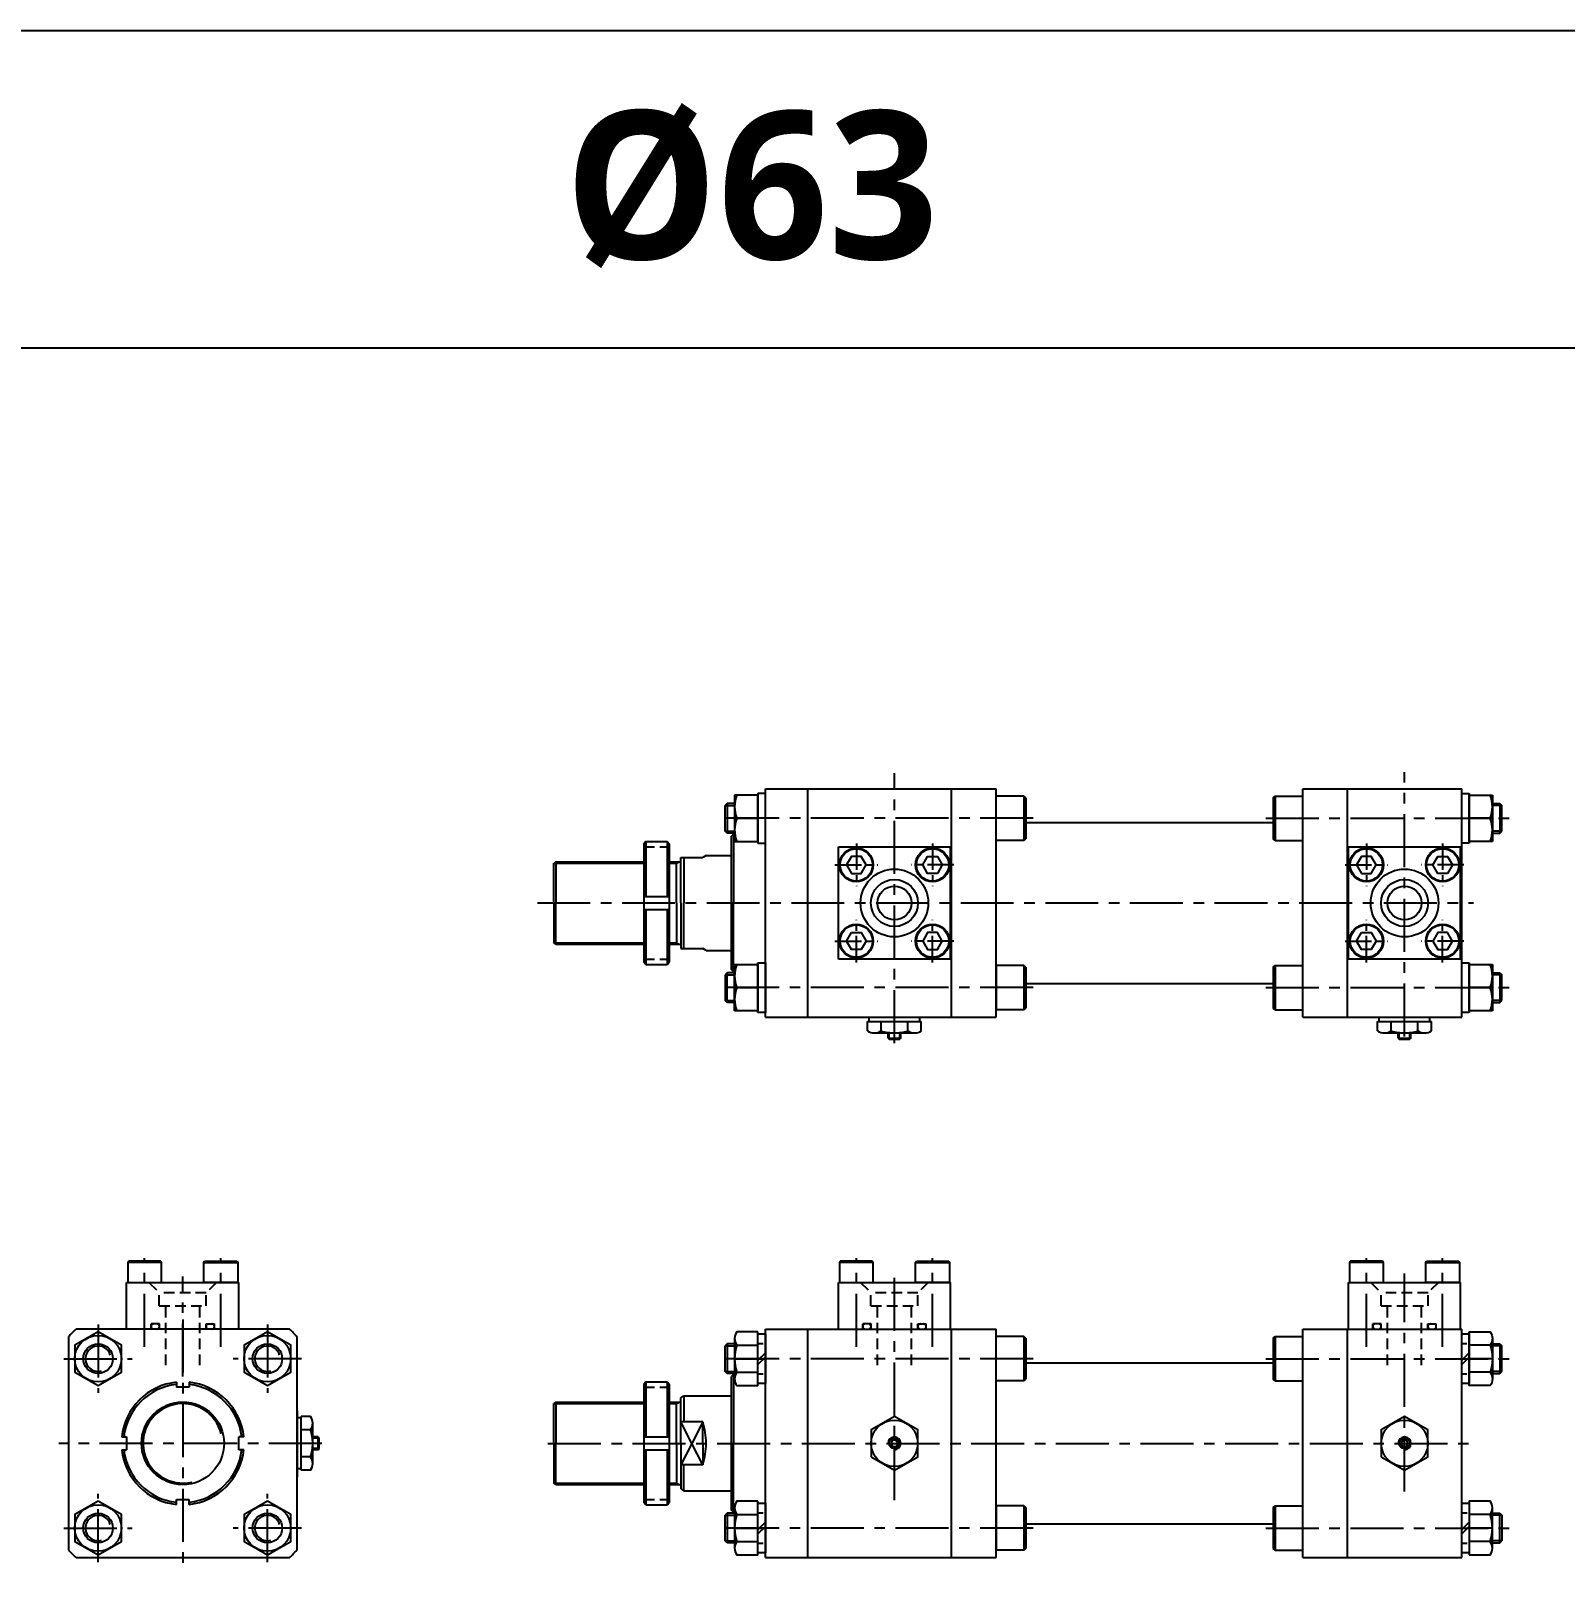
# Model space of a CAD drawing. Extents: x -819 to 8197, y 0 to 4058.
# Drawn here: x 1859 to 2584, y 3332 to 4058 of the extents above; entities that cross this region are included whole.
import ezdxf

# ---------------------------------------------------------------- set-up
doc = ezdxf.new("R2010")
doc.units = 0
doc.header["$LTSCALE"] = 10
doc.header["$MEASUREMENT"] = 0
for name, pattern in [('CENTER', [2, 1.25, -0.25, 0.25, -0.25]), ('CENTERX2', [4, 2.5, -0.5, 0.5, -0.5]), ('HIDDEN', [0.375, 0.25, -0.125]), ('HIDDENX2', [0.75, 0.5, -0.25])]:
    doc.linetypes.add(name, pattern=pattern)
doc.layers.get('0').update_dxf_attribs({"linetype": 'CONTINUOUS'})
doc.layers.get('DEFPOINTS').update_dxf_attribs({"linetype": 'CONTINUOUS'})
for name, color, linetype in [('CEN', 1, 'CENTERX2'), ('CENTER', 1, 'CENTER'), ('HID', 2, 'HIDDENX2'), ('HIDDEN', 2, 'HIDDEN'), ('ML', 7, 'CONTINUOUS')]:
    doc.layers.add(name, color=color, linetype=linetype)
doc.styles.add('문자', font='romans.shx')

msp = doc.modelspace()

# ---------------------------------------------------------------- linework, layer by layer
for p, q in [((5324, 4058.11), (0, 4058.11)), ((2613, 3908.11), (971, 3908.11)), ((2264.96, 3581.61), (2269.96, 3581.61)), ((2270.46, 3582.11), (2269.96, 3581.61)), ((2505.96, 3581.61), (2510.96, 3581.61)), ((2511.46, 3582.11), (2510.96, 3581.61)), ((1995.11, 3393.72), (1992.61, 3393.72)), ((1995.11, 3387.72), (1995.11, 3393.72)), ((1995.11, 3393.72), (1995.61, 3393.22)), ((1995.61, 3388.22), (1995.61, 3393.22)), ((1995.11, 3387.72), (1992.61, 3387.72)), ((1995.11, 3387.72), (1995.61, 3388.22))]:
    msp.add_line(p, q)
at = {"color": 7, "linetype": 'Continuous'}
for p, q in [((2254.76, 3585.59), (2254.76, 3590.01)), ((2254.76, 3590.01), (2267.46, 3590.01)), ((2255.46, 3592.01), (2279.46, 3592.01)), ((2255.46, 3590.01), (2255.46, 3592.01)), ((2261.11, 3585.59), (2261.11, 3590.01)), ((2267.46, 3592.01), (2274.96, 3592.01)), ((2267.46, 3590.01), (2280.16, 3590.01)), ((2273.81, 3585.59), (2273.81, 3590.01)), ((2279.46, 3590.01), (2279.46, 3592.01)), ((2280.16, 3585.59), (2280.16, 3590.01)), ((2495.76, 3585.59), (2495.76, 3590.01)), ((2495.76, 3590.01), (2508.46, 3590.01)), ((2496.46, 3592.01), (2520.46, 3592.01)), ((2496.46, 3590.01), (2496.46, 3592.01)), ((2502.11, 3585.59), (2502.11, 3590.01)), ((2508.46, 3592.01), (2515.96, 3592.01)), ((2508.46, 3590.01), (2521.16, 3590.01)), ((2514.81, 3585.59), (2514.81, 3590.01)), ((2520.46, 3590.01), (2520.46, 3592.01)), ((2521.16, 3585.59), (2521.16, 3590.01)), ((2257.93, 3584.61), (2276.99, 3584.61)), ((2264.46, 3582.11), (2264.46, 3584.61)), ((2264.46, 3582.11), (2264.96, 3581.61)), ((2264.46, 3582.11), (2270.46, 3582.11)), ((2270.46, 3582.11), (2270.46, 3584.61)), ((2498.93, 3584.61), (2517.99, 3584.61)), ((2505.46, 3582.11), (2505.46, 3584.61)), ((2505.46, 3582.11), (2505.96, 3581.61)), ((2505.46, 3582.11), (2511.46, 3582.11)), ((2511.46, 3582.11), (2511.46, 3584.61)), ((1985.21, 3378.72), (1985.21, 3402.72)), ((1987.21, 3402.72), (1985.21, 3402.72)), ((1991.62, 3403.42), (1987.21, 3403.42)), ((1987.21, 3390.72), (1987.21, 3403.42)), ((1992.61, 3381.19), (1992.61, 3400.24)), ((1991.62, 3397.07), (1987.21, 3397.07)), ((1987.21, 3378.01), (1987.21, 3390.72)), ((1991.62, 3384.36), (1987.21, 3384.36)), ((1987.21, 3378.72), (1985.21, 3378.72)), ((1991.62, 3378.01), (1987.21, 3378.01))]:
    msp.add_line(p, q, dxfattribs=at)
for points in [[(2256.46, 3384.36), (2267.46, 3378.01), (2278.46, 3384.36), (2278.46, 3397.07), (2267.46, 3403.42), (2256.46, 3397.07)], [(2497.46, 3384.36), (2508.46, 3378.01), (2519.46, 3384.36), (2519.46, 3397.07), (2508.46, 3403.42), (2497.46, 3397.07)], [(2266.59, 3392.22), (2265.73, 3390.72), (2266.59, 3389.22), (2268.33, 3389.22), (2269.19, 3390.72), (2268.33, 3392.22)], [(2507.59, 3392.22), (2506.73, 3390.72), (2507.59, 3389.22), (2509.33, 3389.22), (2510.19, 3390.72), (2509.33, 3392.22)]]:
    msp.add_lwpolyline(points, close=True, dxfattribs=at)
for centre, radius in [((2267.46, 3390.72), 11), ((2508.46, 3390.72), 11), ((2267.46, 3390.72), 2.5), ((2508.46, 3390.72), 2.5)]:
    msp.add_circle(centre, radius, dxfattribs=at)
for centre, radius, start, end in [((2257.93, 3590.23), 5.62, 235.61575, 270), ((2257.93, 3590.23), 5.62, 235.61575, 304.38425), ((2267.46, 3605.63), 21.02, 252.41205, 270), ((2267.46, 3605.63), 21.02, 270, 287.58795), ((2276.99, 3590.23), 5.62, 235.61575, 304.38425), ((2498.93, 3590.23), 5.62, 235.61575, 270), ((2498.93, 3590.23), 5.62, 235.61575, 304.38425), ((2508.46, 3605.63), 21.02, 252.41205, 270), ((2508.46, 3605.63), 21.02, 270, 287.58795), ((2517.99, 3590.23), 5.62, 235.61575, 304.38425), ((1986.98, 3400.24), 5.62, 325.61575, 34.38425), ((1971.59, 3390.72), 21.02, 0, 17.58795), ((1971.59, 3390.72), 21.02, 342.41205, 0), ((1986.98, 3381.19), 5.62, 325.61575, 34.38425), ((1986.98, 3381.19), 5.62, 325.61575, 0)]:
    msp.add_arc(centre, radius, start, end, dxfattribs=at)
at = {"layer": 'CEN'}
for p, q in [((2267.46, 3579.86), (2267.46, 3707.31)), ((2508.46, 3583.01), (2508.46, 3707.8)), ((2333.02, 3686.01), (2185.47, 3686.01)), ((2442.9, 3686.01), (2558.31, 3686.01)), ((2098.75, 3646.01), (2541, 3646.01)), ((2332.97, 3606.01), (2185.32, 3606.01)), ((2442.9, 3606.01), (2560.28, 3606.01)), ((1913.2, 3436.28), (1913.2, 3478.28)), ((1949.2, 3436.28), (1949.2, 3478.28)), ((2249.46, 3436.28), (2249.46, 3478.28)), ((2285.46, 3436.28), (2285.46, 3478.28)), ((2490.46, 3436.28), (2490.46, 3478.28)), ((2526.46, 3436.28), (2526.46, 3478.28)), ((2267.46, 3363.94), (2267.46, 3470.82)), ((2508.46, 3367.97), (2508.46, 3470.9)), ((1931.2, 3422.33), (1931.2, 3469.53)), ((1931.2, 3449.26), (1931.2, 3332.17)), ((1891.2, 3446.84), (1891.2, 3414.59)), ((1971.2, 3446.84), (1971.2, 3414.59)), ((1875.08, 3430.72), (1907.33, 3430.72)), ((1987.33, 3430.72), (1955.08, 3430.72)), ((2333.02, 3430.72), (2184.75, 3430.72)), ((2442.9, 3430.72), (2558.71, 3430.72)), ((1996.92, 3390.72), (1872.65, 3390.72)), ((2103.75, 3390.72), (2540.72, 3390.72)), ((1891.2, 3334.59), (1891.2, 3366.84)), ((1971.2, 3334.59), (1971.2, 3366.84)), ((1875.08, 3350.72), (1907.33, 3350.72)), ((1987.33, 3350.72), (1955.08, 3350.72)), ((2332.97, 3350.72), (2184.59, 3350.72)), ((2442.9, 3350.72), (2559.27, 3350.72))]:
    msp.add_line(p, q, dxfattribs=at)
at = {"layer": 'CENTER'}
for p, q in [((2191.87, 3686.01), (2203.05, 3686.01)), ((2550.05, 3686.01), (2538.87, 3686.01)), ((2249.46, 3674.1), (2249.46, 3653.92)), ((2285.46, 3674.1), (2285.46, 3653.92)), ((2490.46, 3674.1), (2490.46, 3653.92)), ((2526.46, 3674.1), (2526.46, 3653.92)), ((2239.37, 3664.01), (2259.55, 3664.01)), ((2295.55, 3664.01), (2275.37, 3664.01)), ((2480.37, 3664.01), (2500.55, 3664.01)), ((2536.55, 3664.01), (2516.37, 3664.01)), ((2249.46, 3617.92), (2249.46, 3638.1)), ((2285.46, 3617.92), (2285.46, 3638.1)), ((2490.46, 3617.92), (2490.46, 3638.1)), ((2526.46, 3617.92), (2526.46, 3638.1)), ((2239.37, 3628.01), (2259.55, 3628.01)), ((2295.55, 3628.01), (2275.37, 3628.01)), ((2480.37, 3628.01), (2500.55, 3628.01)), ((2536.55, 3628.01), (2516.37, 3628.01)), ((2191.87, 3606.01), (2203.05, 3606.01)), ((2550.05, 3606.01), (2538.87, 3606.01)), ((2191.87, 3430.72), (2203.05, 3430.72)), ((2202.87, 3430.72), (2206.55, 3430.72)), ((2535.37, 3430.72), (2539.05, 3430.72)), ((2550.05, 3430.72), (2538.87, 3430.72)), ((2191.87, 3350.72), (2203.05, 3350.72)), ((2202.87, 3350.72), (2206.55, 3350.72)), ((2535.46, 3350.72), (2539.14, 3350.72)), ((2550.05, 3350.72), (2538.87, 3350.72))]:
    msp.add_line(p, q, dxfattribs=at)
at = {"layer": 'DEFPOINTS', "color": 0, "linetype": 'ByBlock'}
for p in [(2191.96, 3423.22), (2166.46, 3369.22), (2191.46, 3358.22)]:
    msp.add_point(p, dxfattribs=at)
at = {"layer": 'HID'}
for p, q in [((2149.06, 3672.51), (2161.06, 3672.51)), ((2149.06, 3619.51), (2161.06, 3619.51)), ((1915.2, 3466.72), (1920.1, 3461.82)), ((1947.2, 3466.72), (1942.3, 3461.82)), ((2251.46, 3466.72), (2256.36, 3461.82)), ((2283.46, 3466.72), (2278.56, 3461.82)), ((2492.46, 3466.72), (2497.36, 3461.82)), ((2524.46, 3466.72), (2519.56, 3461.82)), ((1942.3, 3461.82), (1920.1, 3461.82)), ((1920.1, 3455.72), (1920.1, 3461.82)), ((1920.1, 3455.72), (1920.1, 3461.82)), ((1920.1, 3455.72), (1942.3, 3455.72)), ((1923.2, 3427.7), (1923.2, 3455.72)), ((1939.2, 3427.7), (1939.2, 3455.72)), ((1942.3, 3455.72), (1942.3, 3461.82)), ((2278.56, 3461.82), (2256.36, 3461.82)), ((2256.36, 3455.72), (2256.36, 3461.82)), ((2256.36, 3455.72), (2256.36, 3461.82)), ((2256.36, 3455.72), (2278.56, 3455.72)), ((2259.46, 3427.7), (2259.46, 3455.72)), ((2275.46, 3427.7), (2275.46, 3455.72)), ((2278.56, 3455.72), (2278.56, 3461.82)), ((2519.56, 3461.82), (2497.36, 3461.82)), ((2497.36, 3455.72), (2497.36, 3461.82)), ((2497.36, 3455.72), (2497.36, 3461.82)), ((2497.36, 3455.72), (2519.56, 3455.72)), ((2500.46, 3427.7), (2500.46, 3455.72)), ((2516.46, 3427.7), (2516.46, 3455.72)), ((2519.56, 3455.72), (2519.56, 3461.82)), ((1920.2, 3447.12), (1916.2, 3447.12)), ((1916.2, 3444.72), (1916.2, 3447.12)), ((1920.2, 3444.72), (1920.2, 3447.12)), ((1942.2, 3444.72), (1942.2, 3447.12)), ((1942.2, 3447.12), (1946.2, 3447.12)), ((1946.2, 3444.72), (1946.2, 3447.12)), ((2256.46, 3447.12), (2252.46, 3447.12)), ((2252.46, 3444.72), (2252.46, 3447.12)), ((2256.46, 3444.72), (2256.46, 3447.12)), ((2278.46, 3444.72), (2278.46, 3447.12)), ((2278.46, 3447.12), (2282.46, 3447.12)), ((2282.46, 3444.72), (2282.46, 3447.12)), ((2497.46, 3447.12), (2493.46, 3447.12)), ((2493.46, 3444.72), (2493.46, 3447.12)), ((2497.46, 3444.72), (2497.46, 3447.12)), ((2519.46, 3444.72), (2519.46, 3447.12)), ((2519.46, 3447.12), (2523.46, 3447.12)), ((2523.46, 3444.72), (2523.46, 3447.12)), ((2149.06, 3417.22), (2161.06, 3417.22)), ((2149.06, 3364.22), (2161.06, 3364.22))]:
    msp.add_line(p, q, dxfattribs=at)
for centre, start, end in [((1917.43, 3445.92), 90, 270), ((1918.96, 3445.92), 270, 90), ((1943.44, 3445.92), 90, 270), ((1944.97, 3445.92), 270, 90), ((2253.69, 3445.92), 90, 270), ((2255.22, 3445.92), 270, 90), ((2279.7, 3445.92), 90, 270), ((2281.23, 3445.92), 270, 90), ((2494.69, 3445.92), 90, 270), ((2496.22, 3445.92), 270, 90), ((2520.7, 3445.92), 90, 270), ((2522.23, 3445.92), 270, 90)]:
    msp.add_arc(centre, 1.2, start, end, dxfattribs=at)
at = {"layer": 'HIDDEN'}
for p, q in [((2202.96, 3437.82), (2206.46, 3437.82)), ((2535.46, 3437.82), (2538.96, 3437.82)), ((2202.96, 3423.62), (2206.46, 3423.62)), ((2535.46, 3423.62), (2538.96, 3423.62)), ((2202.96, 3357.82), (2206.46, 3357.82)), ((2535.55, 3357.82), (2539.05, 3357.82)), ((2202.96, 3343.62), (2206.46, 3343.62)), ((2535.55, 3343.62), (2539.05, 3343.62))]:
    msp.add_line(p, q, dxfattribs=at)
at = {"layer": 'ML'}
for p, q in [((2191.96, 3697.01), (2191.96, 3675.01)), ((2202.96, 3697.01), (2191.96, 3697.01)), ((2202.96, 3697.81), (2202.96, 3674.21)), ((2206.46, 3697.81), (2202.96, 3697.81)), ((2202.96, 3675.01), (2202.96, 3697.01)), ((2206.46, 3700.01), (2315.46, 3700.01)), ((2206.46, 3592.01), (2206.46, 3700.01)), ((2206.46, 3592.01), (2206.46, 3700.01)), ((2206.46, 3674.21), (2206.46, 3697.81)), ((2226.46, 3592.01), (2226.46, 3700.01)), ((2294.46, 3592.01), (2294.46, 3700.01)), ((2315.46, 3592.01), (2315.46, 3700.01)), ((2328.66, 3696.51), (2315.46, 3696.51)), ((2328.66, 3696.51), (2328.66, 3675.51)), ((2329.46, 3695.71), (2328.66, 3696.51)), ((2329.46, 3695.71), (2329.46, 3676.31)), ((2446.46, 3695.71), (2447.26, 3696.51)), ((2446.46, 3695.71), (2446.46, 3676.31)), ((2447.26, 3696.51), (2460.46, 3696.51)), ((2447.26, 3696.51), (2447.26, 3675.51)), ((2460.46, 3700.01), (2535.46, 3700.01)), ((2460.46, 3592.01), (2460.46, 3700.01)), ((2481.46, 3592.01), (2481.46, 3700.01)), ((2535.46, 3592.01), (2535.46, 3700.01)), ((2535.46, 3697.81), (2538.96, 3697.81)), ((2535.46, 3674.21), (2535.46, 3697.81)), ((2538.96, 3697.81), (2538.96, 3674.21)), ((2538.96, 3697.01), (2549.96, 3697.01)), ((2538.96, 3675.01), (2538.96, 3697.01)), ((2549.96, 3697.01), (2549.96, 3675.01)), ((2188.46, 3693.01), (2187.46, 3692.01)), ((2187.46, 3680.01), (2187.46, 3692.01)), ((2188.46, 3693.01), (2188.46, 3679.01)), ((2191.96, 3693.01), (2188.46, 3693.01)), ((2549.96, 3693.01), (2553.46, 3693.01)), ((2553.46, 3693.01), (2553.46, 3679.01)), ((2553.46, 3693.01), (2554.46, 3692.01)), ((2554.46, 3680.01), (2554.46, 3692.01)), ((2202.96, 3686.01), (2192.94, 3686.01)), ((2329.46, 3684.01), (2446.46, 3684.01)), ((2538.96, 3686.01), (2548.98, 3686.01)), ((2150.06, 3675.01), (2149.06, 3674.01)), ((2149.06, 3674.01), (2149.06, 3618.01)), ((2150.06, 3675.01), (2150.06, 3649.01)), ((2150.06, 3675.01), (2160.06, 3675.01)), ((2160.06, 3675.01), (2160.06, 3649.01)), ((2160.06, 3675.01), (2161.06, 3674.01)), ((2161.06, 3674.01), (2161.06, 3618.01)), ((2188.46, 3679.01), (2187.46, 3680.01)), ((2191.96, 3679.01), (2188.46, 3679.01)), ((2191.46, 3678.51), (2190.46, 3677.51)), ((2190.46, 3614.51), (2190.46, 3677.51)), ((2191.46, 3678.51), (2191.96, 3678.51)), ((2191.46, 3678.51), (2191.46, 3646.01)), ((2191.96, 3675.01), (2202.96, 3675.01)), ((2202.96, 3674.21), (2206.46, 3674.21)), ((2328.66, 3675.51), (2315.46, 3675.51)), ((2328.66, 3675.51), (2329.46, 3676.31)), ((2447.26, 3675.51), (2446.46, 3676.31)), ((2447.26, 3675.51), (2460.46, 3675.51)), ((2538.96, 3674.21), (2535.46, 3674.21)), ((2549.96, 3675.01), (2538.96, 3675.01)), ((2549.96, 3679.01), (2553.46, 3679.01)), ((2553.46, 3679.01), (2554.46, 3680.01)), ((2166.46, 3646.01), (2166.46, 3667.51)), ((2166.46, 3667.51), (2176.93, 3667.51)), ((2167.96, 3667.51), (2167.96, 3646.01)), ((2178.46, 3668.51), (2176.93, 3667.51)), ((2178.46, 3668.51), (2190.46, 3668.51)), ((2240.96, 3619.51), (2240.96, 3672.51)), ((2240.96, 3672.51), (2293.96, 3672.51)), ((2293.96, 3672.51), (2293.96, 3619.51)), ((2293.96, 3619.51), (2293.96, 3672.51)), ((2481.96, 3619.51), (2481.96, 3672.51)), ((2481.96, 3672.51), (2534.96, 3672.51)), ((2534.96, 3672.51), (2534.96, 3619.51)), ((2534.96, 3619.51), (2534.96, 3672.51)), ((2107.44, 3665.51), (2106.46, 3664.76)), ((2106.46, 3646.01), (2106.46, 3664.76)), ((2107.44, 3665.51), (2149.06, 3665.51)), ((2107.44, 3665.51), (2107.44, 3646.01)), ((2161.06, 3665.51), (2166.46, 3665.51)), ((2164.46, 3646.01), (2164.46, 3665.51)), ((2106.46, 3646.01), (2106.46, 3627.26)), ((2107.44, 3626.51), (2107.44, 3646.01)), ((2149.06, 3649.01), (2161.06, 3649.01)), ((2164.46, 3646.01), (2164.46, 3626.51)), ((2166.46, 3646.01), (2166.46, 3624.51)), ((2167.96, 3624.51), (2167.96, 3646.01)), ((2191.46, 3613.51), (2191.46, 3646.01)), ((2149.06, 3643.01), (2161.06, 3643.01)), ((2150.06, 3643.01), (2150.06, 3617.01)), ((2160.06, 3643.01), (2160.06, 3617.01)), ((2107.44, 3626.51), (2106.46, 3627.26)), ((2107.44, 3626.51), (2149.06, 3626.51)), ((2161.06, 3626.51), (2166.46, 3626.51)), ((2166.46, 3624.51), (2176.93, 3624.51)), ((2178.46, 3623.51), (2176.93, 3624.51)), ((2178.46, 3623.51), (2190.46, 3623.51)), ((2150.06, 3617.01), (2149.06, 3618.01)), ((2150.06, 3617.01), (2160.06, 3617.01)), ((2160.06, 3617.01), (2161.06, 3618.01)), ((2191.96, 3617.01), (2202.96, 3617.01)), ((2191.96, 3595.01), (2191.96, 3617.01)), ((2202.96, 3594.21), (2202.96, 3617.81)), ((2202.96, 3617.81), (2206.46, 3617.81)), ((2202.96, 3617.01), (2202.96, 3595.01)), ((2206.46, 3617.81), (2206.46, 3594.21)), ((2293.96, 3619.51), (2240.96, 3619.51)), ((2315.46, 3616.51), (2315.46, 3595.51)), ((2328.66, 3616.51), (2315.46, 3616.51)), ((2328.66, 3616.51), (2328.66, 3595.51)), ((2329.46, 3615.71), (2328.66, 3616.51)), ((2329.46, 3615.71), (2329.46, 3596.31)), ((2446.46, 3615.71), (2447.26, 3616.51)), ((2446.46, 3615.71), (2446.46, 3596.31)), ((2447.26, 3616.51), (2460.46, 3616.51)), ((2447.26, 3616.51), (2447.26, 3595.51)), ((2534.96, 3619.51), (2481.96, 3619.51)), ((2535.46, 3594.21), (2535.46, 3617.81)), ((2535.46, 3617.81), (2538.96, 3617.81)), ((2538.96, 3617.81), (2538.96, 3594.21)), ((2538.96, 3595.01), (2538.96, 3617.01)), ((2538.96, 3617.01), (2549.96, 3617.01)), ((2549.96, 3617.01), (2549.96, 3595.01)), ((2188.46, 3613.01), (2187.46, 3612.01)), ((2187.46, 3612.01), (2187.46, 3600.01)), ((2188.46, 3599.01), (2188.46, 3613.01)), ((2191.96, 3613.01), (2188.46, 3613.01)), ((2191.46, 3613.51), (2190.46, 3614.51)), ((2191.46, 3613.51), (2191.96, 3613.51)), ((2329.46, 3608.01), (2446.46, 3608.01)), ((2549.96, 3613.01), (2553.46, 3613.01)), ((2553.46, 3613.01), (2553.46, 3599.01)), ((2553.46, 3613.01), (2554.46, 3612.01)), ((2554.46, 3600.01), (2554.46, 3612.01)), ((2202.96, 3606.01), (2192.94, 3606.01)), ((2538.96, 3606.01), (2548.98, 3606.01)), ((2188.46, 3599.01), (2187.46, 3600.01)), ((2191.96, 3599.01), (2188.46, 3599.01)), ((2202.96, 3595.01), (2191.96, 3595.01)), ((2206.46, 3594.21), (2202.96, 3594.21)), ((2328.66, 3595.51), (2315.46, 3595.51)), ((2328.66, 3595.51), (2329.46, 3596.31)), ((2447.26, 3595.51), (2446.46, 3596.31)), ((2447.26, 3595.51), (2460.46, 3595.51)), ((2538.96, 3594.21), (2535.46, 3594.21)), ((2549.96, 3595.01), (2538.96, 3595.01)), ((2549.96, 3599.01), (2553.46, 3599.01)), ((2553.46, 3599.01), (2554.46, 3600.01)), ((2206.46, 3592.01), (2315.46, 3592.01)), ((2460.46, 3592.01), (2535.46, 3592.01)), ((1905.55, 3476.72), (1905.2, 3476.12)), ((1921.2, 3476.12), (1905.2, 3476.12)), ((1905.2, 3476.12), (1905.2, 3466.72)), ((1920.85, 3476.72), (1905.55, 3476.72)), ((1921.2, 3476.12), (1920.85, 3476.72)), ((1921.2, 3466.72), (1921.2, 3476.12)), ((1941.2, 3476.12), (1941.55, 3476.72)), ((1941.2, 3476.12), (1957.2, 3476.12)), ((1941.2, 3466.72), (1941.2, 3476.12)), ((1941.55, 3476.72), (1956.85, 3476.72)), ((1956.85, 3476.72), (1957.2, 3476.12)), ((1957.2, 3476.12), (1957.2, 3466.72)), ((2241.81, 3476.72), (2241.46, 3476.12)), ((2257.46, 3476.12), (2241.46, 3476.12)), ((2241.46, 3476.12), (2241.46, 3466.72)), ((2257.11, 3476.72), (2241.81, 3476.72)), ((2257.46, 3476.12), (2257.11, 3476.72)), ((2257.46, 3466.72), (2257.46, 3476.12)), ((2277.46, 3476.12), (2277.81, 3476.72)), ((2277.46, 3476.12), (2293.46, 3476.12)), ((2277.46, 3466.72), (2277.46, 3476.12)), ((2277.81, 3476.72), (2293.11, 3476.72)), ((2293.11, 3476.72), (2293.46, 3476.12)), ((2293.46, 3476.12), (2293.46, 3466.72)), ((2482.81, 3476.72), (2482.46, 3476.12)), ((2498.46, 3476.12), (2482.46, 3476.12)), ((2482.46, 3476.12), (2482.46, 3466.72)), ((2498.11, 3476.72), (2482.81, 3476.72)), ((2498.46, 3476.12), (2498.11, 3476.72)), ((2498.46, 3466.72), (2498.46, 3476.12)), ((2518.46, 3476.12), (2518.81, 3476.72)), ((2518.46, 3476.12), (2534.46, 3476.12)), ((2518.46, 3466.72), (2518.46, 3476.12)), ((2518.81, 3476.72), (2534.11, 3476.72)), ((2534.11, 3476.72), (2534.46, 3476.12)), ((2534.46, 3476.12), (2534.46, 3466.72)), ((1904.7, 3466.72), (1957.7, 3466.72)), ((1904.7, 3444.72), (1904.7, 3466.72)), ((1957.2, 3466.72), (1941.2, 3466.72)), ((1957.7, 3444.72), (1957.7, 3466.72)), ((2240.96, 3466.72), (2293.96, 3466.72)), ((2240.96, 3444.72), (2240.96, 3466.72)), ((2293.46, 3466.72), (2277.46, 3466.72)), ((2293.96, 3444.72), (2293.96, 3466.72)), ((2481.96, 3466.72), (2534.96, 3466.72)), ((2481.96, 3444.72), (2481.96, 3466.72)), ((2534.46, 3466.72), (2518.46, 3466.72)), ((2534.96, 3444.72), (2534.96, 3466.72)), ((1877.2, 3441.12), (1877.2, 3340.31)), ((1981.6, 3444.72), (1880.8, 3444.72)), ((1985.2, 3340.31), (1985.2, 3441.12)), ((2206.46, 3336.72), (2206.46, 3444.72)), ((2206.46, 3444.72), (2315.46, 3444.72)), ((2206.46, 3336.72), (2206.46, 3444.72)), ((2226.46, 3336.72), (2226.46, 3444.72)), ((2294.46, 3336.72), (2294.46, 3444.72)), ((2315.46, 3336.72), (2315.46, 3444.72)), ((2328.66, 3441.22), (2315.46, 3441.22)), ((2328.66, 3441.22), (2328.66, 3420.22)), ((2329.46, 3440.42), (2328.66, 3441.22)), ((2446.46, 3440.42), (2447.26, 3441.22)), ((2447.26, 3441.22), (2460.46, 3441.22)), ((2447.26, 3441.22), (2447.26, 3420.22)), ((2460.46, 3444.72), (2535.46, 3444.72)), ((2460.46, 3336.72), (2460.46, 3444.72)), ((2481.46, 3336.72), (2481.46, 3444.72)), ((2535.46, 3336.72), (2535.46, 3444.72)), ((2188.46, 3437.72), (2187.46, 3436.72)), ((2187.46, 3424.72), (2187.46, 3436.72)), ((2188.46, 3437.72), (2188.46, 3423.72)), ((2191.96, 3437.72), (2188.46, 3437.72)), ((2191.96, 3440.24), (2191.96, 3421.19)), ((2192.94, 3437.07), (2202.96, 3437.07)), ((2329.46, 3440.42), (2329.46, 3421.02)), ((2446.46, 3440.42), (2446.46, 3421.02)), ((2548.98, 3437.07), (2538.96, 3437.07)), ((2549.96, 3440.24), (2549.96, 3421.19)), ((2549.96, 3437.72), (2553.46, 3437.72)), ((2553.46, 3437.72), (2554.46, 3436.72)), ((2553.46, 3437.72), (2553.46, 3423.72)), ((2554.46, 3424.72), (2554.46, 3436.72)), ((2202.96, 3429.96), (2206.46, 3433.46)), ((2202.96, 3427.98), (2206.46, 3431.48)), ((2329.46, 3428.72), (2446.46, 3428.72)), ((2535.46, 3429.96), (2538.96, 3433.46)), ((2535.46, 3427.98), (2538.96, 3431.48)), ((1928.2, 3419.56), (1928.2, 3417.22)), ((1934.2, 3419.56), (1934.2, 3417.22)), ((2150.06, 3419.72), (2149.06, 3418.72)), ((2150.06, 3419.72), (2160.06, 3419.72)), ((2150.06, 3419.72), (2150.06, 3393.72)), ((2160.06, 3419.72), (2161.06, 3418.72)), ((2160.06, 3419.72), (2160.06, 3393.72)), ((2188.46, 3423.72), (2187.46, 3424.72)), ((2191.96, 3423.72), (2188.46, 3423.72)), ((2191.46, 3423.22), (2190.46, 3422.22)), ((2190.46, 3359.22), (2190.46, 3422.22)), ((2191.46, 3423.22), (2191.96, 3423.22)), ((2191.46, 3423.22), (2191.46, 3390.72)), ((2192.94, 3424.36), (2202.96, 3424.36)), ((2328.66, 3420.22), (2315.46, 3420.22)), ((2328.66, 3420.22), (2329.46, 3421.02)), ((2447.26, 3420.22), (2446.46, 3421.02)), ((2447.26, 3420.22), (2460.46, 3420.22)), ((2548.98, 3424.36), (2538.96, 3424.36)), ((2549.96, 3423.72), (2553.46, 3423.72)), ((2553.46, 3423.72), (2554.46, 3424.72)), ((1934.2, 3417.22), (1928.2, 3417.22)), ((2149.06, 3418.72), (2149.06, 3362.72)), ((2161.06, 3418.72), (2161.06, 3362.72)), ((2166.46, 3412.22), (2167.96, 3413.22)), ((2166.46, 3390.72), (2166.46, 3412.22)), ((2167.96, 3413.22), (2190.46, 3413.22)), ((2167.96, 3413.22), (2167.96, 3400.83)), ((1985.2, 3406.22), (1985.21, 3374.83)), ((2107.44, 3410.22), (2106.46, 3409.47)), ((2106.46, 3390.72), (2106.46, 3409.47)), ((2107.44, 3410.22), (2149.06, 3410.22)), ((2107.44, 3410.22), (2107.44, 3390.72)), ((2161.06, 3410.22), (2166.46, 3410.22)), ((2164.46, 3390.72), (2164.46, 3410.22)), ((2176.93, 3400.83), (2166.46, 3400.83)), ((2176.93, 3390.72), (2176.93, 3400.83)), ((1902.36, 3393.72), (1904.7, 3393.72)), ((1904.7, 3393.72), (1904.7, 3387.72)), ((1960.05, 3393.72), (1957.7, 3393.72)), ((1957.7, 3387.72), (1957.7, 3393.72)), ((2106.46, 3390.72), (2106.46, 3371.97)), ((2107.44, 3371.22), (2107.44, 3390.72)), ((2149.06, 3393.72), (2161.06, 3393.72)), ((2164.46, 3390.72), (2164.46, 3371.22)), ((2166.46, 3390.72), (2166.46, 3369.22)), ((2176.93, 3390.72), (2176.93, 3380.6)), ((2191.46, 3358.22), (2191.46, 3390.72)), ((1902.36, 3387.72), (1904.7, 3387.72)), ((1960.05, 3387.72), (1957.7, 3387.72)), ((2149.06, 3387.72), (2161.06, 3387.72)), ((2150.06, 3387.72), (2150.06, 3361.72)), ((2160.06, 3387.72), (2160.06, 3361.72)), ((2176.93, 3380.6), (2166.46, 3380.6)), ((2167.96, 3368.22), (2167.96, 3380.6)), ((2107.44, 3371.22), (2106.46, 3371.97)), ((2107.44, 3371.22), (2149.06, 3371.22)), ((2161.06, 3371.22), (2166.46, 3371.22)), ((2166.46, 3369.22), (2167.96, 3368.22)), ((1928.2, 3361.87), (1928.2, 3364.22)), ((1928.2, 3364.22), (1934.2, 3364.22)), ((1934.2, 3361.87), (1934.2, 3364.22)), ((1934.2, 3362.88), (1934.2, 3361.87)), ((2150.06, 3361.72), (2149.06, 3362.72)), ((2150.06, 3361.72), (2160.06, 3361.72)), ((2160.06, 3361.72), (2161.06, 3362.72)), ((2167.96, 3368.22), (2190.46, 3368.22)), ((2328.66, 3361.22), (2315.46, 3361.22)), ((2315.46, 3361.22), (2315.46, 3340.22)), ((2328.66, 3361.22), (2328.66, 3340.22)), ((2329.46, 3360.42), (2328.66, 3361.22)), ((2446.46, 3360.42), (2447.26, 3361.22)), ((2447.26, 3361.22), (2460.46, 3361.22)), ((2447.26, 3361.22), (2447.26, 3340.22)), ((2188.46, 3357.72), (2187.46, 3356.72)), ((2187.46, 3344.72), (2187.46, 3356.72)), ((2188.46, 3357.72), (2188.46, 3343.72)), ((2191.96, 3357.72), (2188.46, 3357.72)), ((2191.46, 3358.22), (2190.46, 3359.22)), ((2191.46, 3358.22), (2191.96, 3358.22)), ((2191.96, 3360.24), (2191.96, 3341.19)), ((2192.94, 3357.07), (2202.96, 3357.07)), ((2329.46, 3360.42), (2329.46, 3341.02)), ((2446.46, 3360.42), (2446.46, 3341.02)), ((2548.98, 3357.07), (2538.96, 3357.07)), ((2549.96, 3341.19), (2549.96, 3360.24)), ((2549.96, 3357.72), (2553.46, 3357.72)), ((2553.46, 3343.72), (2553.46, 3357.72)), ((2553.46, 3357.72), (2554.46, 3356.72)), ((2554.46, 3356.72), (2554.46, 3344.72)), ((2202.96, 3349.96), (2206.46, 3353.46)), ((2202.96, 3347.98), (2206.46, 3351.48)), ((2329.46, 3352.72), (2446.46, 3352.72)), ((2535.55, 3349.96), (2539.05, 3353.46)), ((2535.55, 3347.98), (2539.05, 3351.48)), ((2188.46, 3343.72), (2187.46, 3344.72)), ((2191.96, 3343.72), (2188.46, 3343.72)), ((2192.94, 3344.36), (2202.96, 3344.36)), ((2328.66, 3340.22), (2315.46, 3340.22)), ((2328.66, 3340.22), (2329.46, 3341.02)), ((2447.26, 3340.22), (2446.46, 3341.02)), ((2447.26, 3340.22), (2460.46, 3340.22)), ((2548.98, 3344.36), (2538.96, 3344.36)), ((2549.96, 3343.72), (2553.46, 3343.72)), ((2553.46, 3343.72), (2554.46, 3344.72)), ((1880.8, 3336.72), (1981.6, 3336.72)), ((2206.46, 3336.72), (2315.46, 3336.72)), ((2460.46, 3336.72), (2535.46, 3336.72))]:
    msp.add_line(p, q, dxfattribs=at)
at = {"layer": 'ML', "color": 2}
for p, q in [((2187.46, 3692.01), (2191.96, 3692.01)), ((2554.46, 3692.01), (2549.96, 3692.01)), ((2187.46, 3680.01), (2191.96, 3680.01)), ((2554.46, 3680.01), (2549.96, 3680.01)), ((2106.46, 3664.76), (2149.06, 3664.76)), ((2161.06, 3664.76), (2164.46, 3664.76)), ((2164.46, 3664.76), (2165.74, 3665.51)), ((2106.46, 3627.26), (2149.06, 3627.26)), ((2161.06, 3627.26), (2164.46, 3627.26)), ((2164.46, 3627.26), (2165.74, 3626.51)), ((2187.46, 3612.01), (2191.96, 3612.01)), ((2554.46, 3612.01), (2549.96, 3612.01)), ((2187.46, 3600.01), (2191.96, 3600.01)), ((2554.46, 3600.01), (2549.96, 3600.01)), ((2264.96, 3581.61), (2264.96, 3584.61)), ((2269.96, 3581.61), (2269.96, 3584.61)), ((2505.96, 3581.61), (2505.96, 3584.61)), ((2510.96, 3581.61), (2510.96, 3584.61)), ((2187.46, 3436.72), (2191.96, 3436.72)), ((2554.46, 3436.72), (2549.96, 3436.72)), ((2187.46, 3424.72), (2191.96, 3424.72)), ((2554.46, 3424.72), (2549.96, 3424.72)), ((2106.46, 3409.47), (2149.06, 3409.47)), ((2161.06, 3409.47), (2164.46, 3409.47)), ((2164.46, 3409.47), (2165.74, 3410.22)), ((2171.7, 3390.72), (2166.46, 3400.83)), ((2176.93, 3400.83), (2171.7, 3390.72)), ((1995.61, 3393.22), (1992.61, 3393.22)), ((2171.7, 3390.72), (2166.46, 3380.6)), ((2176.93, 3380.6), (2171.7, 3390.72)), ((1995.61, 3388.22), (1992.61, 3388.22)), ((2106.46, 3371.97), (2149.06, 3371.97)), ((2161.06, 3371.97), (2164.46, 3371.97)), ((2164.46, 3371.97), (2165.74, 3371.22)), ((2187.46, 3356.72), (2191.96, 3356.72)), ((2554.46, 3356.72), (2549.96, 3356.72)), ((2187.46, 3344.72), (2191.96, 3344.72)), ((2554.46, 3344.72), (2549.96, 3344.72))]:
    msp.add_line(p, q, dxfattribs=at)
at = {"layer": 'ML'}
for points in [[(2247.15, 3660.01), (2251.77, 3660.01), (2254.08, 3664.01), (2251.77, 3668.01), (2247.15, 3668.01), (2244.84, 3664.01), (2247.15, 3660.01)], [(2287.77, 3660.01), (2283.15, 3660.01), (2280.84, 3664.01), (2283.15, 3668.01), (2287.77, 3668.01), (2290.08, 3664.01), (2287.77, 3660.01)], [(2488.15, 3660.01), (2492.77, 3660.01), (2495.08, 3664.01), (2492.77, 3668.01), (2488.15, 3668.01), (2485.84, 3664.01), (2488.15, 3660.01)], [(2528.77, 3660.01), (2524.15, 3660.01), (2521.84, 3664.01), (2524.15, 3668.01), (2528.77, 3668.01), (2531.08, 3664.01), (2528.77, 3660.01)], [(2247.15, 3632.01), (2251.77, 3632.01), (2254.08, 3628.01), (2251.77, 3624.01), (2247.15, 3624.01), (2244.84, 3628.01), (2247.15, 3632.01)], [(2287.77, 3632.01), (2283.15, 3632.01), (2280.84, 3628.01), (2283.15, 3624.01), (2287.77, 3624.01), (2290.08, 3628.01), (2287.77, 3632.01)], [(2488.15, 3632.01), (2492.77, 3632.01), (2495.08, 3628.01), (2492.77, 3624.01), (2488.15, 3624.01), (2485.84, 3628.01), (2488.15, 3632.01)], [(2528.77, 3632.01), (2524.15, 3632.01), (2521.84, 3628.01), (2524.15, 3624.01), (2528.77, 3624.01), (2531.08, 3628.01), (2528.77, 3632.01)], [(2202.96, 3442.52), (2206.46, 3442.52), (2206.46, 3418.92), (2202.96, 3418.92), (2202.96, 3442.52)], [(2535.46, 3442.52), (2538.96, 3442.52), (2538.96, 3418.92), (2535.46, 3418.92), (2535.46, 3442.52)], [(2202.96, 3362.52), (2206.46, 3362.52), (2206.46, 3338.92), (2202.96, 3338.92), (2202.96, 3362.52)], [(2535.55, 3362.52), (2539.05, 3362.52), (2539.05, 3338.92), (2535.55, 3338.92), (2535.55, 3362.52)]]:
    msp.add_lwpolyline(points, dxfattribs=at)
for points in [[(1891.2, 3443.42), (1880.2, 3437.07), (1880.2, 3424.36), (1891.2, 3418.01), (1902.2, 3424.36), (1902.2, 3437.07)], [(1971.2, 3443.42), (1960.2, 3437.07), (1960.2, 3424.36), (1971.2, 3418.01), (1982.2, 3424.36), (1982.2, 3437.07)], [(1891.2, 3363.42), (1880.2, 3357.07), (1880.2, 3344.36), (1891.2, 3338.01), (1902.2, 3344.36), (1902.2, 3357.07)], [(1971.2, 3363.42), (1960.2, 3357.07), (1960.2, 3344.36), (1971.2, 3338.01), (1982.2, 3344.36), (1982.2, 3357.07)]]:
    msp.add_lwpolyline(points, close=True, dxfattribs=at)
for points in [[(2202.96, 3443.42), (2192.94, 3443.42, 0.309401), (2192.94, 3437.07, 0.154701), (2192.94, 3424.36, 0.309401), (2192.94, 3418.01), (2202.96, 3418.01), (2202.96, 3443.42)], [(2538.96, 3443.42), (2548.98, 3443.42, -0.309401), (2548.98, 3437.07, -0.154701), (2548.98, 3424.36, -0.309401), (2548.98, 3418.01), (2538.96, 3418.01), (2538.96, 3443.42)], [(2202.96, 3363.42), (2192.94, 3363.42, 0.309401), (2192.94, 3357.07, 0.154701), (2192.94, 3344.36, 0.309401), (2192.94, 3338.01), (2202.96, 3338.01), (2202.96, 3363.42)], [(2538.96, 3338.01), (2548.98, 3338.01, 0.309401), (2548.98, 3344.36, 0.154701), (2548.98, 3357.07, 0.309401), (2548.98, 3363.42), (2538.96, 3363.42), (2538.96, 3338.01)]]:
    msp.add_lwpolyline(points, format="xyb", dxfattribs=at)
for centre, radius in [((2249.46, 3664.01), 8), ((2249.46, 3664.01), 7.65), ((2285.46, 3664.01), 8), ((2285.46, 3664.01), 7.65), ((2490.46, 3664.01), 8), ((2490.46, 3664.01), 7.65), ((2526.46, 3664.01), 8), ((2526.46, 3664.01), 7.65), ((2267.46, 3646.01), 16), ((2508.46, 3646.01), 16), ((2267.46, 3646.01), 11.1), ((2267.46, 3646.01), 8), ((2508.46, 3646.01), 11.1), ((2508.46, 3646.01), 8), ((2249.46, 3628.01), 8), ((2249.46, 3628.01), 7.65), ((2285.46, 3628.01), 8), ((2285.46, 3628.01), 7.65), ((2490.46, 3628.01), 8), ((2490.46, 3628.01), 7.65), ((2526.46, 3628.01), 8), ((2526.46, 3628.01), 7.65), ((1891.2, 3430.72), 11), ((1971.2, 3430.72), 11), ((1891.2, 3430.72), 7), ((1971.2, 3430.72), 7), ((1931.2, 3390.72), 19.5), ((1891.2, 3350.72), 11), ((1971.2, 3350.72), 11), ((1891.2, 3350.72), 7), ((1971.2, 3350.72), 7)]:
    msp.add_circle(centre, radius, dxfattribs=at)
for centre, radius, start, end in [((2207.85, 3691.51), 15.89, 159.74384, 200.25616), ((2534.07, 3691.51), 15.89, 339.74384, 20.25616), ((2207.85, 3680.51), 15.89, 159.74384, 200.25616), ((2534.07, 3680.51), 15.89, 339.74384, 20.25616), ((2207.85, 3611.51), 15.89, 159.74384, 200.25616), ((2534.07, 3611.51), 15.89, 339.74384, 20.25616), ((2207.85, 3600.51), 15.89, 159.74384, 200.25616), ((2534.07, 3600.51), 15.89, 339.74384, 20.25616), ((1931.2, 3390.72), 73.87, 133.02649, 136.97351), ((1931.2, 3390.72), 73.87, 43.02649, 46.97351), ((1931.2, 3390.72), 29, 95.93777, 174.06223), ((1931.2, 3390.72), 29, 5.93777, 84.06223), ((1931.2, 3390.72), 28, 96.15064, 173.84936), ((1931.2, 3390.72), 28, 6.15064, 83.84936), ((2144.13, 3390.72), 34.33, 0, 17.13988), ((2144.13, 3390.72), 34.33, 342.86012, 0), ((1931.2, 3390.72), 29, 185.93777, 264.06223), ((1931.2, 3390.72), 28, 186.15064, 263.84936), ((1931.2, 3390.72), 28, 276.15064, 353.84936), ((1931.2, 3390.72), 29, 275.93777, 354.06223), ((1931.2, 3390.72), 73.87, 223.02649, 226.97351), ((1931.2, 3390.72), 73.87, 313.02649, 316.97351)]:
    msp.add_arc(centre, radius, start, end, dxfattribs=at)
at = {"layer": 'ML', "color": 2}
for centre, radius, start, end in [((1891.2, 3430.72), 6, 15.87485, 285.26837), ((1971.2, 3430.72), 6, 15.87485, 285.26837), ((1931.2, 3390.72), 18.75, 13.66823, 283.01438), ((2267.46, 3390.72), 3, 270, 180), ((2508.46, 3390.72), 3, 270, 180), ((1891.2, 3350.72), 6, 15.87485, 285.26837), ((1971.2, 3350.72), 6, 15.87485, 285.26837)]:
    msp.add_arc(centre, radius, start, end, dxfattribs=at)

# ---------------------------------------------------------------- texts
at = {"insert": (2111.55, 4020.25), "char_height": 70, "attachment_point": 1, "style": '문자'}
msp.add_mtext_dynamic_manual_height_columns('{\\fMalgun Gothic|b1|i0|c129|p50;%%C63}', width=124.5326, gutter_width=16, heights=[-75.56], dxfattribs=at)

doc.saveas('drawing.dxf')
